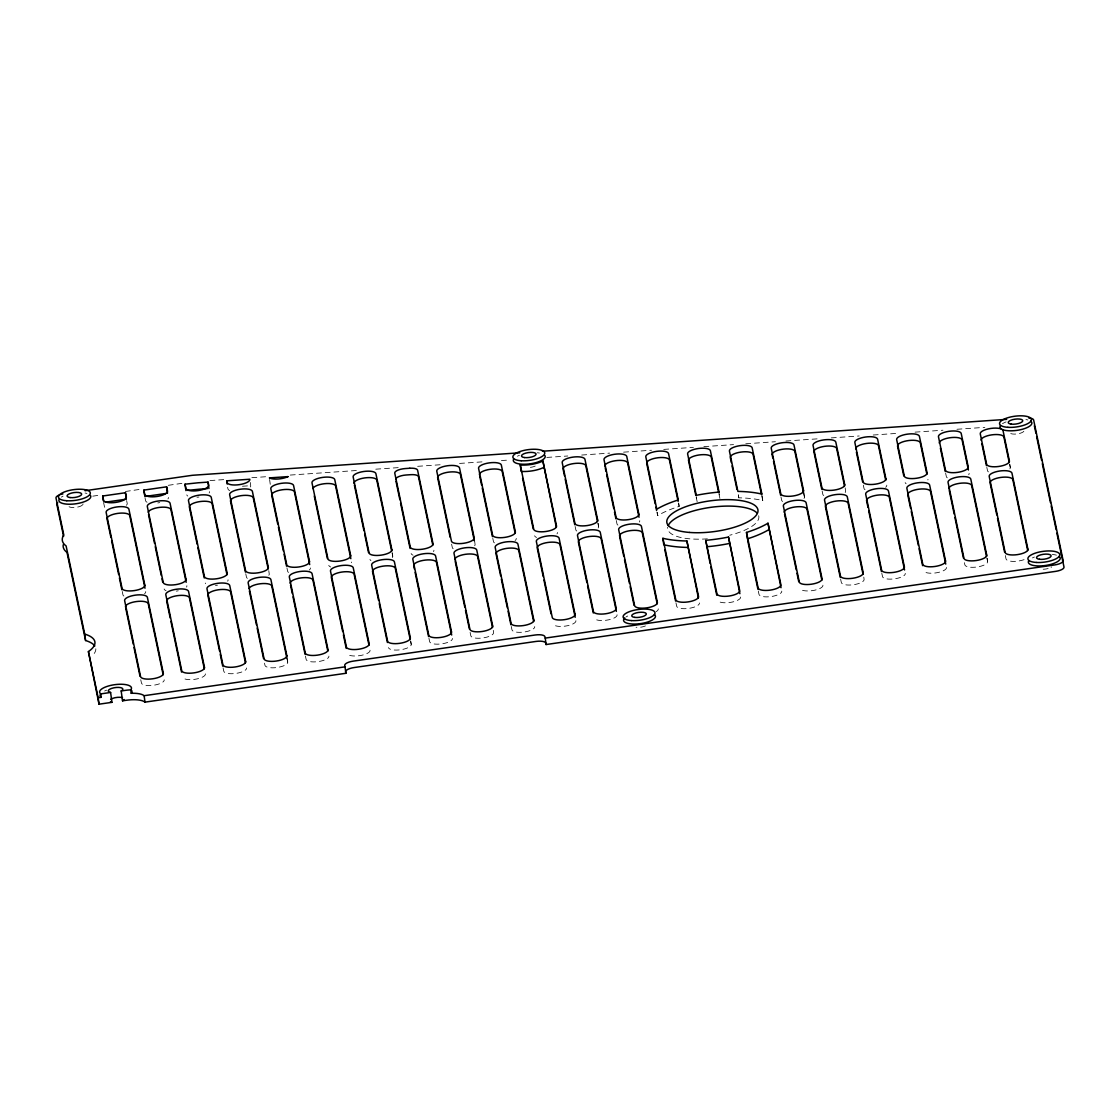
<?xml version="1.0" encoding="UTF-8"?>
<svg xmlns="http://www.w3.org/2000/svg" width="1120" height="1120" viewBox="0 0 1120 1120"><rect width="100%" height="100%" fill="white"/><g stroke="black" fill="none" stroke-linecap="round" stroke-linejoin="round"><path stroke-width="0.75" stroke-dasharray="5 3.75" d="M92.778 496.16L101.36 494.928M125.384 491.484L140.812 489.258M168.266 485.31L183.708 483.098M209.972 480.578L225.68 479.486M251.86 477.694L267.568 476.616M290.262 475.062L360.066 470.26M375.774 469.182L400.204 467.502M417.662 466.312L443.842 464.506M459.55 463.428L483.98 461.748M501.438 460.544L510.16 459.956M546.812 457.436L567.756 455.994M581.714 455.042L609.63 453.124M623.602 452.158L651.518 450.24M663.74 449.4L693.406 447.37M703.878 446.642L733.544 444.612M745.766 443.772L775.432 441.728M785.904 441.014L817.32 438.858M831.278 437.892L859.208 435.974M873.166 435.022L899.346 433.216M915.054 432.138L942.97 430.22M956.942 429.268L984.858 427.35M242.466 486.234L250.712 485.674L250.278 482.454M1009.568 464.072L1010.268 467.446A11.494 3.878 -7.7 0 1 1009.862 468.846M986.818 467.334L987.518 470.708A11.494 3.878 -7.7 0 0 988.484 471.912M1005.312 555.534L1006.026 558.908A11.494 3.878 -7.7 0 0 1014.258 561.4A11.494 3.878 -7.7 0 0 1026.62 558.46M986.902 558.166L987.602 561.554A11.494 3.878 -7.7 0 1 977.032 566.986A11.494 3.878 -7.7 0 1 964.852 564.816L964.138 561.442M945.644 473.284L946.358 476.63A11.494 3.878 -7.7 0 0 948.276 478.31M863.324 485.156L864.01 488.446A11.494 3.878 -7.7 0 0 865.942 490.126M881.804 573.258L882.518 576.646A11.494 3.878 -7.7 0 0 894.684 578.816A11.494 3.878 -7.7 0 0 905.268 573.37M822.122 490.952L822.836 494.368A11.494 3.878 -7.7 0 0 823.802 495.558M840.63 579.18L841.344 582.554A11.494 3.878 -7.7 0 0 853.51 584.724A11.494 3.878 -7.7 0 0 864.094 579.292L863.66 576.072M803.712 493.626L804.426 497.014A11.494 3.878 -7.7 0 1 804.006 498.4M780.962 496.902L781.676 500.276A11.494 3.878 -7.7 0 0 782.628 501.48M761.712 495.572L762.748 500.528A68.978 23.254 -7.7 0 0 738.752 497.826L738.052 494.466M758.296 591.01L758.996 594.384A11.494 3.878 -7.7 0 0 771.176 596.554A11.494 3.878 -7.7 0 0 781.76 591.108M718.872 493.542L719.922 498.512L719.264 493.682M696.122 496.804L697.172 501.774L696.514 496.944M678.468 503.076L679.168 506.394A68.978 23.254 -7.7 0 0 657.664 515.62L656.95 512.246M675.948 602.784L676.662 606.2A11.494 3.878 -7.7 0 0 688.842 608.37A11.494 3.878 -7.7 0 0 699.412 602.938M616.28 520.52L616.994 523.922A11.494 3.878 -7.7 0 0 618.912 525.602M597.87 523.194L598.57 526.568A11.494 3.878 -7.7 0 1 598.164 527.968M575.12 526.456L575.82 529.83A11.494 3.878 -7.7 0 0 576.786 531.034M492.786 538.314L493.486 541.66A11.494 3.878 -7.7 0 0 495.404 543.34M511.266 626.472L511.98 629.846A11.494 3.878 -7.7 0 0 524.16 632.016A11.494 3.878 -7.7 0 0 534.73 626.584M451.598 544.166L452.312 547.568A11.494 3.878 -7.7 0 0 453.264 548.772M470.106 632.38L470.806 635.768A11.494 3.878 -7.7 0 0 482.986 637.938A11.494 3.878 -7.7 0 0 493.57 632.492L493.122 629.286M428.932 638.302L429.646 641.676A11.494 3.878 -7.7 0 0 441.812 643.846A11.494 3.878 -7.7 0 0 452.396 638.414M392.014 552.748L392.728 556.136A11.494 3.878 -7.7 0 1 392.308 557.522M410.508 640.948L411.222 644.322A11.494 3.878 -7.7 0 1 400.638 649.754A11.494 3.878 -7.7 0 1 388.472 647.584M286.916 567.84L287.63 571.214A11.494 3.878 -7.7 0 0 288.596 572.418M305.424 656.04L306.138 659.414A11.494 3.878 -7.7 0 0 318.304 661.584A11.494 3.878 -7.7 0 0 328.888 656.152M287 658.686L287.714 662.06A11.494 3.878 -7.7 0 1 277.13 667.492A11.494 3.878 -7.7 0 1 264.964 665.322L264.25 661.948M227.612 487.256L227.962 488.936A11.494 3.878 -7.7 0 0 229.712 490.546M245.756 573.748L246.456 577.136A11.494 3.878 -7.7 0 0 247.422 578.34M223.076 667.856L223.79 671.244A11.494 3.878 -7.7 0 0 235.97 673.4A11.494 3.878 -7.7 0 0 246.54 667.968M145.026 497.938L145.628 500.766A11.494 3.878 -7.7 0 0 147.546 502.446M126.616 500.584L127.204 503.412A11.494 3.878 -7.7 0 1 126.084 505.526M103.558 502.446L104.454 506.674A11.494 3.878 -7.7 0 0 106.372 508.354M122.248 591.486L122.948 594.874A11.494 3.878 -7.7 0 0 124.88 596.554M140.742 679.686L141.456 683.06A11.494 3.878 -7.7 0 0 153.622 685.23A11.494 3.878 -7.7 0 0 164.206 679.798M1009.834 464.226L1010.268 467.446M987.168 558.334L987.602 561.554M845.166 487.872L845.6 491.092A11.494 3.878 -7.7 0 1 845.18 492.492M803.992 493.794L804.426 497.014M762.104 495.698L762.748 500.528M738.318 494.606L738.752 497.826M678.72 503.174L679.168 506.394M657.23 512.4L657.664 515.62M598.136 523.348L598.57 526.568M474.628 541.086L475.062 544.306A11.494 3.878 -7.7 0 1 474.656 545.706M410.788 641.102L411.222 644.322M392.294 552.916L392.728 556.136M269.598 479.5L270.256 484.33M287.28 658.84L287.714 662.06M268.772 570.654L269.22 573.86A11.494 3.878 -7.7 0 1 268.8 575.26M969.108 473.354A11.494 3.878 -7.7 0 1 968.688 474.754M906.136 483.742A11.494 3.878 -7.7 0 1 905.184 482.538M927.934 479.276A11.494 3.878 -7.7 0 1 927.906 479.962M886.76 485.184A11.494 3.878 -7.7 0 1 885.64 487.298M639.744 520.66A11.494 3.878 -7.7 0 1 639.324 522.06M516.236 538.398A11.494 3.878 -7.7 0 1 515.102 540.512M433.888 550.214A11.494 3.878 -7.7 0 1 433.482 551.614M413.07 555.17A11.494 3.878 -7.7 0 1 411.138 553.49M61.376 497.126A16.1 5.432 -7.7 0 1 63.014 496.188M85.05 493.024A16.1 5.432 -7.7 0 1 86.982 493.444M626.038 616.966A16.1 5.432 -7.7 0 1 627.676 616.028M517.426 456.204A16.1 5.432 -7.7 0 1 519.414 455.336M537.25 452.774A16.1 5.432 -7.7 0 1 539.476 453.04M1002.512 423.682A16.1 5.432 -7.7 0 1 1006.096 421.904M1025.934 419.566A16.1 5.432 -7.7 0 1 1027.866 419.972M1032.458 557.9A16.1 5.432 -7.7 0 1 1034.446 557.032M1052.282 554.47A16.1 5.432 -7.7 0 1 1056.426 555.156M104.636 690.998A16.1 5.432 -7.7 0 1 106.652 690.158M205.366 673.876A11.494 3.878 -7.7 0 1 194.796 679.322A11.494 3.878 -7.7 0 1 182.616 677.152M95.816 648.802A45.976 15.498 -7.7 0 1 93.002 654.906M145.698 591.598A11.494 3.878 -7.7 0 1 144.578 593.726M186.872 585.69A11.494 3.878 -7.7 0 1 186.466 587.09M178.262 590.786A11.494 3.878 -7.7 0 1 176.288 591.122M166.04 590.646A11.494 3.878 -7.7 0 1 164.122 588.952M228.046 579.782A11.494 3.878 -7.7 0 1 227.626 581.182M217.462 585.214A11.494 3.878 -7.7 0 1 215.474 585.438M205.604 583.674A11.494 3.878 -7.7 0 1 205.296 583.044M82.992 503.846A7.364 2.478 -7.7 0 1 82.726 504.728M82.278 505.19A7.364 2.478 -7.7 0 1 75.586 507.402A7.364 2.478 -7.7 0 1 69.048 506.702M209.538 491.582A11.494 3.878 -7.7 0 1 209.132 492.982M198.968 497.014A11.494 3.878 -7.7 0 1 196.98 497.252M187.754 496.048A11.494 3.878 -7.7 0 1 186.788 494.858M250.712 485.674A11.494 3.878 -7.7 0 1 250.362 486.99M1023.834 431.312A7.364 2.478 -7.7 0 1 1016.05 434.042A7.364 2.478 -7.7 0 1 1009.54 432.516M1051.722 566.916A7.364 2.478 -7.7 0 1 1051.064 567.364M1048.124 568.526A7.364 2.478 -7.7 0 1 1041.964 569.226M645.456 625.926A7.364 2.478 -7.7 0 1 636.09 627.27M617.078 614.768A11.494 3.878 -7.7 0 1 606.494 620.2A11.494 3.878 -7.7 0 1 594.328 618.03M575.904 620.676A11.494 3.878 -7.7 0 1 565.32 626.108A11.494 3.878 -7.7 0 1 553.154 623.938M370.048 650.23A11.494 3.878 -7.7 0 1 359.478 655.676A11.494 3.878 -7.7 0 1 347.298 653.506M535.206 466.088A7.364 2.478 -7.7 0 1 529.368 467.474M740.586 597.03A11.494 3.878 -7.7 0 1 730.002 602.462A11.494 3.878 -7.7 0 1 717.836 600.292M758.674 515.718A45.976 15.498 -7.7 0 1 729.722 535.234M707.364 538.832A45.976 15.498 -7.7 0 1 667.716 527.226M658.238 608.846A11.494 3.878 -7.7 0 1 656.096 611.674M557.41 532.476A11.494 3.878 -7.7 0 1 556.99 533.876M536.578 537.432A11.494 3.878 -7.7 0 1 534.646 535.752M370.93 560.602A11.494 3.878 -7.7 0 1 369.978 559.398M330.722 566.986A11.494 3.878 -7.7 0 1 328.804 565.306M351.554 562.044A11.494 3.878 -7.7 0 1 351.526 562.73M310.38 567.952A11.494 3.878 -7.7 0 1 309.26 570.066M168.378 497.49A11.494 3.878 -7.7 0 1 167.958 498.89M159.754 502.586A11.494 3.878 -7.7 0 1 157.794 502.936M946.428 567.462A11.494 3.878 -7.7 0 1 935.858 572.894A11.494 3.878 -7.7 0 1 923.678 570.724M822.92 585.2A11.494 3.878 -7.7 0 1 812.35 590.632A11.494 3.878 -7.7 0 1 800.17 588.462"/><path stroke-width="1.5" d="M85.05 490.714L191.422 475.426A9.198 3.094 -7.7 0 1 193.396 475.216L519.764 452.802M102.69 496.006L125.44 492.744L126.336 496.972A11.494 3.878 -7.7 0 1 115.752 502.404A11.494 3.878 -7.7 0 1 103.586 500.248L102.69 496.006L103.348 500.836M143.864 490.098L166.614 486.822L167.51 491.064A11.494 3.878 -7.7 0 1 156.926 496.496A11.494 3.878 -7.7 0 1 144.746 494.326L143.864 490.098L144.522 494.914M185.038 484.176L198.1 482.79A11.494 3.878 -7.7 0 1 199.836 482.678L208.04 482.104L208.67 485.156A11.494 3.878 -7.7 0 1 198.1 490.588A11.494 3.878 -7.7 0 1 185.92 488.418L185.038 484.176L185.906 490.616M105.196 502.208L126.322 499.17L125.44 492.744M144.732 496.524L165.858 493.486M187.53 490.378L198.968 489.23A11.494 3.878 -7.7 0 1 200.704 489.104L207.27 488.656M88.41 651.574L98.154 697.76L101.234 697.312L100.772 693.882L110.6 692.468L111.944 702.338L99.022 704.186L88.41 651.574A45.976 15.498 -7.7 0 0 84.714 634.088L66.108 545.944A55.174 18.606 -7.7 0 1 63.784 534.926L56 498.022A9.198 3.094 -7.7 0 1 59.99 494.732M121.184 690.956L125.244 690.368A18.396 6.202 -7.7 0 1 130.76 689.864L131.236 693.294A18.396 6.202 -7.7 0 1 144.13 695.702L345.016 666.848L345.884 673.288L144.998 702.128A18.396 6.202 -7.7 0 0 126.574 700.238L122.514 700.812L121.184 690.956A7.364 2.478 -7.7 0 0 120.274 687.568A7.364 2.478 -7.7 0 0 110.082 689.038A7.364 2.478 -7.7 0 0 110.6 692.468M345.016 666.848L344.722 665.476A9.198 3.094 -7.7 0 1 353.192 661.136L535.206 634.998A9.198 3.094 -7.7 0 1 544.936 636.734L545.23 638.092L1054.662 564.942A9.198 3.094 -7.7 0 0 1063.132 560.588L1033.634 419.972A9.198 3.094 -7.7 0 0 1028.79 418.012M345.884 673.288L345.59 671.916A9.198 3.094 -7.7 0 1 354.06 667.562L536.074 641.424A9.198 3.094 -7.7 0 1 545.804 643.16L546.098 644.532L1055.544 571.382A9.198 3.094 -7.7 0 0 1064 567.028L1056.888 533.148M542.444 451.234L1006.67 419.356M226.744 480.83L249.844 479.234A11.494 3.878 -7.7 0 1 239.26 484.666A11.494 3.878 -7.7 0 1 227.094 482.51L226.744 480.83L227.178 484.036M63.602 536.326L56.868 504.462A9.198 3.094 -7.7 0 1 57.764 502.768M94.808 646.002A45.976 15.498 -7.7 0 0 85.582 640.528L66.99 552.384A55.174 18.606 -7.7 0 1 63.238 544.782M1035.93 433.188L1034.502 426.412A9.198 3.094 -7.7 0 0 1034.264 425.922M1036.63 436.576L1041.614 460.292M1042.328 463.68L1050.49 502.642M1051.204 506.044L1056.188 529.76M1009.218 462.378L1003.898 437.038A11.494 3.878 -7.7 0 0 991.718 434.868A11.494 3.878 -7.7 0 0 981.148 440.3M1027.712 550.564L1012.83 479.612A11.494 3.878 -7.7 0 0 1000.65 477.442A11.494 3.878 -7.7 0 0 990.08 482.874L996.814 514.976M981.848 443.674L986.454 465.64M997.514 518.364L1004.598 552.146M968.408 470.008L962.08 439.908A11.494 3.878 -7.7 0 0 949.914 437.738A11.494 3.878 -7.7 0 0 939.33 443.17M986.538 556.486L971.656 485.52A11.494 3.878 -7.7 0 0 959.476 483.35A11.494 3.878 -7.7 0 0 948.906 488.796M940.394 448.182L945.294 471.604M949.256 490.476L954.226 514.136M954.926 517.51L963.438 558.054M926.884 474.292L920.276 442.778A11.494 3.878 -7.7 0 0 909.104 440.482A11.494 3.878 -7.7 0 0 897.568 445.354M945.728 564.088L930.482 491.442A11.494 3.878 -7.7 0 0 919.31 489.146A11.494 3.878 -7.7 0 0 907.774 494.018M897.526 446.04L903.784 475.902M907.732 494.704L910.574 508.214M911.274 511.602L918.372 545.384M919.072 548.772L922.614 565.656M885.724 480.242L878.472 445.648A11.494 3.878 -7.7 0 0 866.292 443.478A11.494 3.878 -7.7 0 0 855.722 448.91M904.554 569.996L889.322 497.35A11.494 3.878 -7.7 0 0 877.142 495.18A11.494 3.878 -7.7 0 0 866.558 500.612L867.986 507.374M856.408 452.214L862.624 481.866M868.686 510.748L881.454 571.578M844.522 485.982L836.668 448.518A11.494 3.878 -7.7 0 0 824.488 446.348A11.494 3.878 -7.7 0 0 813.918 451.78L821.772 489.258M863.03 574.224L848.148 503.258A11.494 3.878 -7.7 0 0 835.968 501.088A11.494 3.878 -7.7 0 0 825.398 506.52L832.132 538.622M832.832 542.01L840.28 577.486M803.712 493.626L794.85 451.388A11.494 3.878 -7.7 0 0 783.678 449.092A11.494 3.878 -7.7 0 0 772.142 453.978M821.856 580.132L806.974 509.166A11.494 3.878 -7.7 0 0 794.808 507.01A11.494 3.878 -7.7 0 0 784.224 512.442M772.1 454.664L772.814 458.038M773.528 461.412L780.612 495.208M784.574 514.122L796.278 569.884M796.978 573.258L798.756 581.714M767.984 523.208L780.878 584.682A11.494 3.878 -7.7 0 1 770.308 590.114A11.494 3.878 -7.7 0 1 758.128 587.944L746.494 532.434A68.978 23.254 -7.7 0 0 767.984 523.208L781.032 587.692M761.362 493.92L753.046 454.258A11.494 3.878 -7.7 0 0 740.88 452.088A11.494 3.878 -7.7 0 0 730.296 457.534L731.346 462.574M732.06 465.92L736.988 489.44M747.712 540.554L757.946 589.33M728.49 537.054L739.718 590.59A11.494 3.878 -7.7 0 1 729.134 596.022A11.494 3.878 -7.7 0 1 716.968 593.852L705.726 540.316A68.978 23.254 -7.7 0 0 728.49 537.054L739.886 593.684M718.536 491.89L711.242 457.128A11.494 3.878 -7.7 0 0 699.062 454.972A11.494 3.878 -7.7 0 0 688.492 460.404L695.772 495.152M705.726 540.316L710.108 563.486M710.808 566.832L716.772 595.266M686.896 540.988L698.544 596.498A11.494 3.878 -7.7 0 1 687.96 601.93A11.494 3.878 -7.7 0 1 675.794 599.774L662.9 538.3A68.978 23.254 -7.7 0 0 686.896 540.988L698.362 597.884M678.118 501.424L669.438 460.012A11.494 3.878 -7.7 0 0 658.252 457.716A11.494 3.878 -7.7 0 0 646.716 462.588M646.674 463.274L655.186 503.804M655.886 507.178L656.6 510.552M664.846 549.85L675.584 601.076M639.03 517.258L627.62 462.882A11.494 3.878 -7.7 0 0 615.454 460.712A11.494 3.878 -7.7 0 0 604.87 466.144M657.174 603.778L642.292 532.826A11.494 3.878 -7.7 0 0 630.126 530.656A11.494 3.878 -7.7 0 0 619.542 536.088M605.234 467.838L605.948 471.24M606.648 474.642L613.788 508.634M614.502 512.022L615.916 518.826M619.892 537.782L623.798 556.36M624.512 559.748L629.468 583.394M630.182 586.768L634.074 605.36M597.506 521.5L585.816 465.752A11.494 3.878 -7.7 0 0 573.65 463.582A11.494 3.878 -7.7 0 0 563.066 469.014L564.48 475.776M616.364 611.38L601.132 538.734A11.494 3.878 -7.7 0 0 589.946 536.438A11.494 3.878 -7.7 0 0 578.41 541.31M565.194 479.15L574.756 524.762M578.368 541.996L586.88 582.554M587.594 585.928L593.264 612.962M542.892 460.992L556.528 526.05A11.494 3.878 -7.7 0 1 545.958 531.482A11.494 3.878 -7.7 0 1 533.778 529.312L520.282 464.982A18.396 6.202 -7.7 0 0 542.892 460.992L556.332 527.338M575.19 617.288L559.958 544.642A11.494 3.878 -7.7 0 0 547.778 542.472A11.494 3.878 -7.7 0 0 537.208 547.918L543.228 576.632M522.578 478.184L533.232 528.976M543.942 580.02L551.026 613.802M515.186 533.372L502.194 471.492A11.494 3.878 -7.7 0 0 490.028 469.322A11.494 3.878 -7.7 0 0 479.444 474.754M533.666 621.516L518.784 550.564A11.494 3.878 -7.7 0 0 506.618 548.394A11.494 3.878 -7.7 0 0 496.034 553.826L500.64 575.792M479.794 476.434L481.558 484.792M482.258 488.138L492.436 536.648M501.354 579.166L507.374 607.894M508.088 611.268L510.916 624.778M474.348 540.89L460.39 474.362A11.494 3.878 -7.7 0 0 448.224 472.192A11.494 3.878 -7.7 0 0 437.64 477.638L450.17 537.334M492.506 627.424L477.61 556.472A11.494 3.878 -7.7 0 0 465.444 554.302A11.494 3.878 -7.7 0 0 454.86 559.734M455.224 561.428L464.786 607.04M465.5 610.428L469.392 629.006M432.81 545.076L418.46 476.63A9.198 3.094 -7.7 0 0 410.704 474.684L406.07 475.006A9.198 3.094 -7.7 0 0 395.654 479.052M451.682 635.026L436.45 562.38A11.494 3.878 -7.7 0 0 425.264 560.084A11.494 3.878 -7.7 0 0 413.728 564.97M395.99 481.236L399.868 499.716M400.568 503.076L410.088 548.45M413.7 565.642L414.4 569.03M415.114 572.404L428.582 636.608M391.664 551.054L376.782 480.102A11.494 3.878 -7.7 0 0 364.602 477.932A11.494 3.878 -7.7 0 0 354.018 483.364M410.158 639.254L395.276 568.288A11.494 3.878 -7.7 0 0 383.096 566.132A11.494 3.878 -7.7 0 0 372.526 571.564L378.546 600.278M354.382 485.058L363.944 530.67M364.658 534.058L368.55 552.636M379.26 603.666L387.408 642.516M350.84 558.656L335.608 486.01A11.494 3.878 -7.7 0 0 324.422 483.714A11.494 3.878 -7.7 0 0 312.886 488.6M368.984 645.162L354.102 574.21A11.494 3.878 -7.7 0 0 341.936 572.04A11.494 3.878 -7.7 0 0 331.352 577.472L342.692 631.54M314.272 496.034L327.39 558.544M343.406 634.914L346.234 648.438M309.68 564.578L294.434 491.918A11.494 3.878 -7.7 0 0 282.268 489.762A11.494 3.878 -7.7 0 0 271.684 495.194L277.704 523.908M327.824 651.084L312.942 580.118A11.494 3.878 -7.7 0 0 300.762 577.948A11.494 3.878 -7.7 0 0 290.178 583.38M278.418 527.296L283.374 550.942M284.088 554.33L286.566 566.146M290.542 585.074L292.306 593.516M293.02 596.904L305.074 654.346M268.156 568.792L253.26 497.84A11.494 3.878 -7.7 0 0 241.094 495.67A11.494 3.878 -7.7 0 0 230.51 501.102L245.392 572.068M287 658.686L271.768 586.026A11.494 3.878 -7.7 0 0 260.582 583.73A11.494 3.878 -7.7 0 0 249.046 588.616M249.368 590.982L256.452 624.778M257.166 628.152L263.55 658.574M226.982 574.714L212.1 503.748A11.494 3.878 -7.7 0 0 199.92 501.578A11.494 3.878 -7.7 0 0 189.35 507.01L197.134 544.18M245.476 662.9L230.594 591.948A11.494 3.878 -7.7 0 0 218.428 589.778A11.494 3.878 -7.7 0 0 207.844 595.21L219.534 650.958M197.848 547.568L204.232 577.976M220.248 654.346L222.726 666.176M186.158 582.316L170.926 509.656A11.494 3.878 -7.7 0 0 159.74 507.36A11.494 3.878 -7.7 0 0 148.204 512.246M204.316 668.808L189.42 597.856A11.494 3.878 -7.7 0 0 177.254 595.686A11.494 3.878 -7.7 0 0 166.67 601.118L170.212 618.016M148.526 514.612L154.546 543.34M155.26 546.714L161.28 575.442M161.994 578.816L162.708 582.204M170.926 621.39L181.552 672.084M144.998 588.224L129.752 515.578A11.494 3.878 -7.7 0 0 117.586 513.408A11.494 3.878 -7.7 0 0 107.002 518.84L110.908 537.432M163.142 674.73L148.26 603.764A11.494 3.878 -7.7 0 0 136.08 601.594A11.494 3.878 -7.7 0 0 125.496 607.04M111.608 540.806L118.692 574.602M119.406 577.976L121.884 589.806M125.86 608.72L133.294 644.21M134.008 647.584L140.028 676.298M746.494 532.434L747.362 538.874A68.978 23.254 -7.7 0 0 768.866 529.648M662.9 538.3L663.768 544.726A68.978 23.254 -7.7 0 0 687.778 547.428M545.23 638.092L546.098 644.532M520.282 464.982L521.164 471.408A18.396 6.202 -7.7 0 0 543.76 467.418M208.04 482.104L208.908 488.544M166.614 486.822L167.482 493.262M144.13 695.702L144.998 702.128M98.154 697.76L99.022 704.186M84.714 634.088L85.582 640.528M1030.694 421.176A16.1 5.432 -7.7 0 1 1022.952 429.1A16.1 5.432 -7.7 0 1 1002.064 429.394A11.494 3.878 -7.7 0 1 1003.03 430.598L1009.4 461.006A11.494 3.878 -7.7 0 1 998.83 466.452A11.494 3.878 -7.7 0 1 986.65 464.282L980.266 433.86A11.494 3.878 -7.7 0 1 988.26 428.904A11.494 3.878 -7.7 0 1 1001.462 429.072A16.1 5.432 -7.7 0 1 1000.426 425.614M90.496 495.502A16.1 5.432 -7.7 0 1 74.606 503.944A16.1 5.432 -7.7 0 1 59.29 499.072M61.39 494.312A9.198 3.094 -7.7 0 1 62.888 493.948M654.416 614.544A16.1 5.432 -7.7 0 1 639.268 623.784A16.1 5.432 -7.7 0 1 624.778 617.946M1059.198 556.416A16.1 5.432 -7.7 0 1 1045.408 565.488A16.1 5.432 -7.7 0 1 1028.734 560.798M544.908 455.518A16.1 5.432 -7.7 0 1 529.018 463.96A16.1 5.432 -7.7 0 1 513.702 459.088M131.67 690.536A16.1 5.432 -7.7 0 1 131.236 693.294M101.234 697.312A16.1 5.432 -7.7 0 1 100.142 694.764M100.772 693.882A16.1 5.432 -7.7 0 1 114.87 684.656A16.1 5.432 -7.7 0 1 130.76 689.864M124.068 699.468A7.364 2.478 -7.7 0 1 123.746 699.93M123.228 700.378A7.364 2.478 -7.7 0 1 122.514 700.812M111.944 702.338A7.364 2.478 -7.7 0 1 110.418 701.834M110.656 699.342A7.364 2.478 -7.7 0 1 122.5 697.634M668.192 525.616A45.976 15.498 -7.7 0 1 710.066 507.43A45.976 15.498 -7.7 0 1 756.91 512.876M729.358 543.48A68.978 23.254 -7.7 0 1 706.608 546.756M287.994 476.616L269.388 477.89A11.494 3.878 -7.7 0 0 287.994 476.616M409.822 468.244L405.202 468.566A9.198 3.094 -7.7 0 0 394.758 473.116L410.27 547.05A11.494 3.878 -7.7 0 0 422.45 549.22A11.494 3.878 -7.7 0 0 433.02 543.788L417.592 470.19A9.198 3.094 -7.7 0 0 409.822 468.244M1027.908 549.206L1011.962 473.172A11.494 3.878 -7.7 0 0 999.782 471.002A11.494 3.878 -7.7 0 0 989.198 476.448L1005.158 552.468A11.494 3.878 -7.7 0 0 1017.324 554.638A11.494 3.878 -7.7 0 0 1027.908 549.206M968.24 466.928L961.212 433.468A11.494 3.878 -7.7 0 0 949.046 431.298A11.494 3.878 -7.7 0 0 938.462 436.73L945.476 470.19A11.494 3.878 -7.7 0 0 957.656 472.36A11.494 3.878 -7.7 0 0 968.24 466.928M986.734 555.114L970.788 479.094A11.494 3.878 -7.7 0 0 958.608 476.924A11.494 3.878 -7.7 0 0 948.038 482.356L963.984 558.39A11.494 3.878 -7.7 0 0 976.15 560.546A11.494 3.878 -7.7 0 0 986.734 555.114M927.066 472.836L919.408 436.338A11.494 3.878 -7.7 0 0 907.242 434.168A11.494 3.878 -7.7 0 0 896.658 439.614L904.316 476.098A11.494 3.878 -7.7 0 0 916.482 478.268A11.494 3.878 -7.7 0 0 927.066 472.836M945.56 561.022L929.614 485.002A11.494 3.878 -7.7 0 0 917.448 482.832A11.494 3.878 -7.7 0 0 906.864 488.264L922.81 564.298A11.494 3.878 -7.7 0 0 934.99 566.468A11.494 3.878 -7.7 0 0 945.56 561.022M885.892 478.744L877.604 439.208A11.494 3.878 -7.7 0 0 865.424 437.038A11.494 3.878 -7.7 0 0 854.854 442.484L863.142 482.02A11.494 3.878 -7.7 0 0 875.322 484.176A11.494 3.878 -7.7 0 0 885.892 478.744M904.4 566.944L888.44 490.91A11.494 3.878 -7.7 0 0 876.274 488.74A11.494 3.878 -7.7 0 0 865.69 494.186L881.636 570.206A11.494 3.878 -7.7 0 0 893.816 572.376A11.494 3.878 -7.7 0 0 904.4 566.944M844.718 484.666L835.8 442.078A11.494 3.878 -7.7 0 0 823.62 439.922A11.494 3.878 -7.7 0 0 813.036 445.354L821.968 487.928A11.494 3.878 -7.7 0 0 834.148 490.098A11.494 3.878 -7.7 0 0 844.718 484.666M863.226 572.852L847.28 496.818A11.494 3.878 -7.7 0 0 835.1 494.662A11.494 3.878 -7.7 0 0 824.53 500.094L840.476 576.114A11.494 3.878 -7.7 0 0 852.642 578.284A11.494 3.878 -7.7 0 0 863.226 572.852M803.558 490.574L793.982 444.962A11.494 3.878 -7.7 0 0 781.816 442.792A11.494 3.878 -7.7 0 0 771.232 448.224L780.808 493.836A11.494 3.878 -7.7 0 0 792.974 496.006A11.494 3.878 -7.7 0 0 803.558 490.574M822.052 578.76L806.106 502.74A11.494 3.878 -7.7 0 0 793.926 500.57A11.494 3.878 -7.7 0 0 783.356 506.002L799.302 582.036A11.494 3.878 -7.7 0 0 811.482 584.206A11.494 3.878 -7.7 0 0 822.052 578.76M761.88 494.088L752.178 447.832A11.494 3.878 -7.7 0 0 739.998 445.662A11.494 3.878 -7.7 0 0 729.428 451.094L737.884 491.4A68.978 23.254 -7.7 0 1 761.88 494.088M719.054 492.072L710.374 450.702A11.494 3.878 -7.7 0 0 698.194 448.532A11.494 3.878 -7.7 0 0 687.624 453.964L696.29 495.334A68.978 23.254 -7.7 0 1 719.054 492.072M678.286 499.954L668.556 453.572A11.494 3.878 -7.7 0 0 656.39 451.402A11.494 3.878 -7.7 0 0 645.806 456.834L656.796 509.18A68.978 23.254 -7.7 0 1 678.286 499.954M638.876 514.22L626.752 456.442A11.494 3.878 -7.7 0 0 614.586 454.272A11.494 3.878 -7.7 0 0 604.002 459.704L616.126 517.482A11.494 3.878 -7.7 0 0 628.292 519.652A11.494 3.878 -7.7 0 0 638.876 514.22M657.37 602.42L641.424 526.386A11.494 3.878 -7.7 0 0 629.258 524.216A11.494 3.878 -7.7 0 0 618.674 529.648L634.62 605.682A11.494 3.878 -7.7 0 0 646.8 607.852A11.494 3.878 -7.7 0 0 657.37 602.42M597.702 520.128L584.948 459.312A11.494 3.878 -7.7 0 0 572.768 457.142A11.494 3.878 -7.7 0 0 562.198 462.588L574.952 523.404A11.494 3.878 -7.7 0 0 587.132 525.574A11.494 3.878 -7.7 0 0 597.702 520.128M616.21 608.328L600.25 532.294A11.494 3.878 -7.7 0 0 588.084 530.124A11.494 3.878 -7.7 0 0 577.5 535.57L593.446 611.59A11.494 3.878 -7.7 0 0 605.626 613.76A11.494 3.878 -7.7 0 0 616.21 608.328M575.036 614.236L559.09 538.216A11.494 3.878 -7.7 0 0 546.91 536.046A11.494 3.878 -7.7 0 0 536.34 541.478L552.286 617.512A11.494 3.878 -7.7 0 0 564.452 619.668A11.494 3.878 -7.7 0 0 575.036 614.236M515.368 531.958L501.326 465.052A11.494 3.878 -7.7 0 0 489.16 462.896A11.494 3.878 -7.7 0 0 478.576 468.328L492.618 535.22A11.494 3.878 -7.7 0 0 504.784 537.39A11.494 3.878 -7.7 0 0 515.368 531.958M533.862 620.144L517.916 544.124A11.494 3.878 -7.7 0 0 505.736 541.954A11.494 3.878 -7.7 0 0 495.166 547.386L511.112 623.42A11.494 3.878 -7.7 0 0 523.278 625.59A11.494 3.878 -7.7 0 0 533.862 620.144M474.194 537.866L459.522 467.936A11.494 3.878 -7.7 0 0 447.356 465.766A11.494 3.878 -7.7 0 0 436.772 471.198L451.444 541.142A11.494 3.878 -7.7 0 0 463.61 543.298A11.494 3.878 -7.7 0 0 474.194 537.866M492.688 626.066L476.742 550.032A11.494 3.878 -7.7 0 0 464.576 547.862A11.494 3.878 -7.7 0 0 453.992 553.308L469.938 629.328A11.494 3.878 -7.7 0 0 482.118 631.498A11.494 3.878 -7.7 0 0 492.688 626.066M451.528 631.974L435.582 555.94A11.494 3.878 -7.7 0 0 423.402 553.784A11.494 3.878 -7.7 0 0 412.818 559.216L428.778 635.236A11.494 3.878 -7.7 0 0 440.944 637.406A11.494 3.878 -7.7 0 0 451.528 631.974M391.86 549.696L375.9 473.662A11.494 3.878 -7.7 0 0 363.734 471.492A11.494 3.878 -7.7 0 0 353.15 476.938L369.096 552.958A11.494 3.878 -7.7 0 0 381.276 555.128A11.494 3.878 -7.7 0 0 391.86 549.696M410.354 637.882L394.408 561.862A11.494 3.878 -7.7 0 0 382.228 559.692A11.494 3.878 -7.7 0 0 371.658 565.124L387.604 641.158A11.494 3.878 -7.7 0 0 399.77 643.328A11.494 3.878 -7.7 0 0 410.354 637.882M350.686 555.604L334.74 479.584A11.494 3.878 -7.7 0 0 322.56 477.414A11.494 3.878 -7.7 0 0 311.99 482.846L327.936 558.88A11.494 3.878 -7.7 0 0 340.102 561.036A11.494 3.878 -7.7 0 0 350.686 555.604M369.18 643.804L353.234 567.77A11.494 3.878 -7.7 0 0 341.068 565.6A11.494 3.878 -7.7 0 0 330.484 571.032L346.43 647.066A11.494 3.878 -7.7 0 0 358.61 649.236A11.494 3.878 -7.7 0 0 369.18 643.804M309.512 561.512L293.566 485.492A11.494 3.878 -7.7 0 0 281.386 483.322A11.494 3.878 -7.7 0 0 270.816 488.754L286.762 564.788A11.494 3.878 -7.7 0 0 298.928 566.958A11.494 3.878 -7.7 0 0 309.512 561.512M328.006 649.712L312.06 573.678A11.494 3.878 -7.7 0 0 299.894 571.508A11.494 3.878 -7.7 0 0 289.31 576.954L305.256 652.974A11.494 3.878 -7.7 0 0 317.436 655.144A11.494 3.878 -7.7 0 0 328.006 649.712M268.338 567.434L252.392 491.4A11.494 3.878 -7.7 0 0 240.226 489.23A11.494 3.878 -7.7 0 0 229.642 494.676L245.588 570.696A11.494 3.878 -7.7 0 0 257.768 572.866A11.494 3.878 -7.7 0 0 268.338 567.434M286.846 655.62L270.9 579.6A11.494 3.878 -7.7 0 0 258.72 577.43A11.494 3.878 -7.7 0 0 248.15 582.862L264.096 658.896A11.494 3.878 -7.7 0 0 276.262 661.052A11.494 3.878 -7.7 0 0 286.846 655.62M227.178 573.342L211.232 497.308A11.494 3.878 -7.7 0 0 199.052 495.152A11.494 3.878 -7.7 0 0 188.468 500.584L204.428 576.604A11.494 3.878 -7.7 0 0 216.594 578.774A11.494 3.878 -7.7 0 0 227.178 573.342M245.672 661.542L229.726 585.508A11.494 3.878 -7.7 0 0 217.546 583.338A11.494 3.878 -7.7 0 0 206.976 588.77L222.922 664.804A11.494 3.878 -7.7 0 0 235.088 666.974A11.494 3.878 -7.7 0 0 245.672 661.542M186.004 579.25L170.058 503.23A11.494 3.878 -7.7 0 0 157.878 501.06A11.494 3.878 -7.7 0 0 147.308 506.492L163.254 582.526A11.494 3.878 -7.7 0 0 175.42 584.696A11.494 3.878 -7.7 0 0 186.004 579.25M204.498 667.45L188.552 591.416A11.494 3.878 -7.7 0 0 176.386 589.246A11.494 3.878 -7.7 0 0 165.802 594.692L181.748 670.712A11.494 3.878 -7.7 0 0 193.928 672.882A11.494 3.878 -7.7 0 0 204.498 667.45M144.83 585.172L128.884 509.138A11.494 3.878 -7.7 0 0 116.718 506.968A11.494 3.878 -7.7 0 0 106.134 512.4L122.08 588.434A11.494 3.878 -7.7 0 0 134.26 590.604A11.494 3.878 -7.7 0 0 144.83 585.172M163.338 673.358L147.378 597.338A11.494 3.878 -7.7 0 0 135.212 595.168A11.494 3.878 -7.7 0 0 124.628 600.6L140.574 676.634A11.494 3.878 -7.7 0 0 152.754 678.79A11.494 3.878 -7.7 0 0 163.338 673.358M689.388 532.434A45.976 15.498 -7.7 0 0 758.002 510.818A45.976 15.498 -7.7 0 0 689.766 505.33A45.976 15.498 -7.7 0 0 689.388 532.434M1036.224 562.45A16.1 5.432 -7.7 0 0 1059.786 554.68A16.1 5.432 -7.7 0 0 1035.468 553.07A16.1 5.432 -7.7 0 0 1036.224 562.45M1039.542 559.272A7.364 2.478 -7.7 0 0 1051.092 556.122A7.364 2.478 -7.7 0 0 1040.858 554.806A7.364 2.478 -7.7 0 0 1039.542 559.272M1007.888 427.322A16.1 5.432 -7.7 0 0 1031.436 419.538A16.1 5.432 -7.7 0 0 1007.118 417.942A16.1 5.432 -7.7 0 0 1007.888 427.322M1011.192 424.13A7.364 2.478 -7.7 0 0 1022.742 420.994A7.364 2.478 -7.7 0 0 1012.508 419.678A7.364 2.478 -7.7 0 0 1011.192 424.13M66.78 500.738A16.1 5.432 -7.7 0 0 90.342 492.954A16.1 5.432 -7.7 0 0 66.024 491.358A16.1 5.432 -7.7 0 0 66.78 500.738M70.084 497.56A7.364 2.478 -7.7 0 0 81.634 494.41A7.364 2.478 -7.7 0 0 71.414 493.094A7.364 2.478 -7.7 0 0 70.084 497.56M631.442 620.578A16.1 5.432 -7.7 0 0 655.004 612.808A16.1 5.432 -7.7 0 0 630.686 611.198A16.1 5.432 -7.7 0 0 631.442 620.578M634.76 617.4A7.364 2.478 -7.7 0 0 646.296 614.25A7.364 2.478 -7.7 0 0 636.076 612.934A7.364 2.478 -7.7 0 0 634.76 617.4M521.192 460.754A16.1 5.432 -7.7 0 0 544.754 452.97A16.1 5.432 -7.7 0 0 520.436 451.374A16.1 5.432 -7.7 0 0 521.192 460.754M524.51 457.562A7.364 2.478 -7.7 0 0 536.046 454.426A7.364 2.478 -7.7 0 0 525.826 453.096A7.364 2.478 -7.7 0 0 524.51 457.562"/></g></svg>
